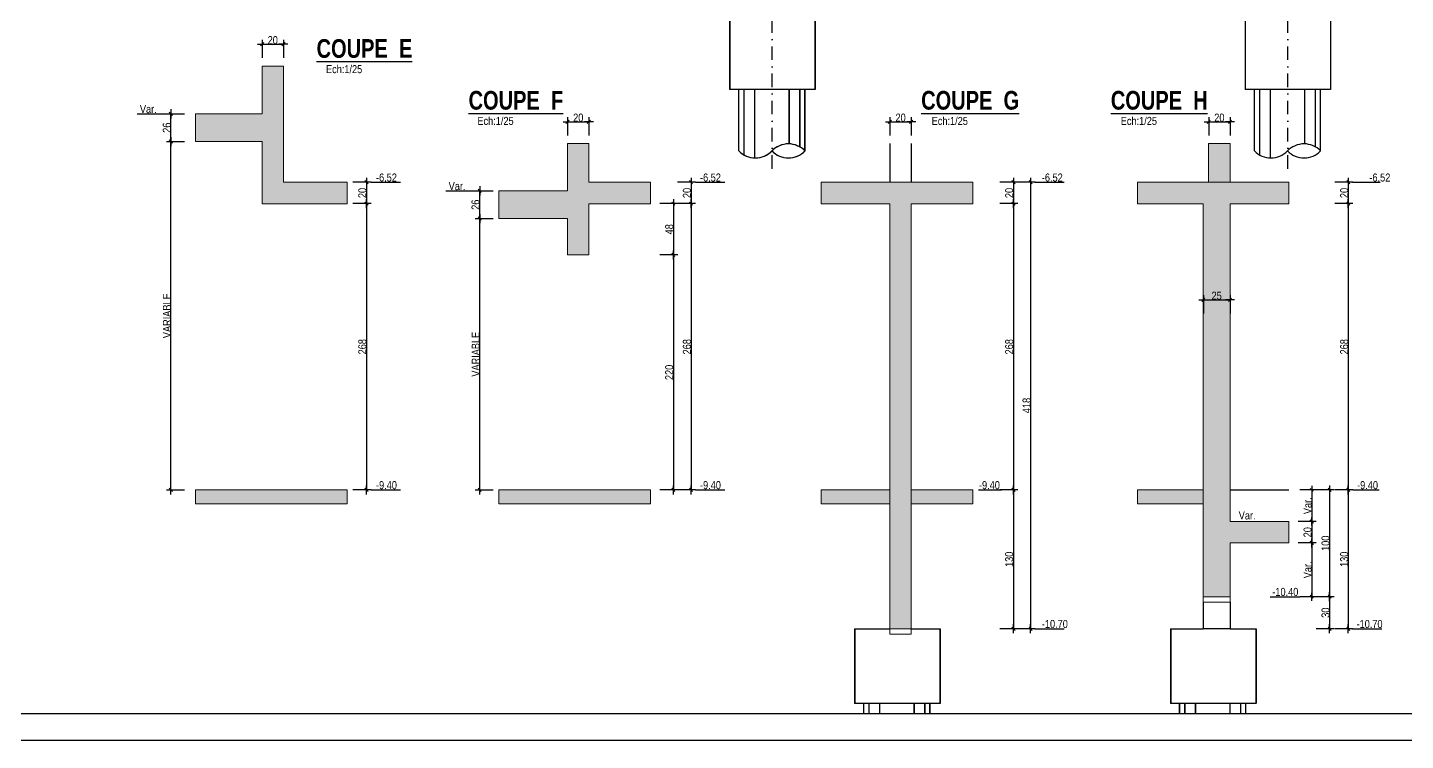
# Model space of a CAD drawing. Header units: metres. Extents: x 21407 to 29089, y -142450 to -138250.
# Drawn here: x 24647 to 27229, y -142450 to -141115 of the extents above; entities that cross this region are included whole.
import ezdxf
from ezdxf.enums import TextEntityAlignment as Align

# ---------------------------------------------------------------- set-up
doc = ezdxf.new("R2010")
doc.units = ezdxf.units.M
doc.header["$PDMODE"] = 65
doc.linetypes.add('TIRETPTX2', pattern=[50.8, 25.4, -12.7, 0, -12.7])
for name, color, linetype in [('01-Cad  2', 1, 'Continuous'), ('01_cote_gen', 4, 'Continuous'), ('01_isolant ext', 2, 'TIRETPTX2'), ('01_linteaux', 3, 'Continuous'), ('01_murs_coup', 5, 'Continuous'), ('01_poch_BN', 9, 'Continuous'), ('01_poch_murs', 251, 'Continuous'), ('01_texte', 230, 'Continuous'), ('AA_COTES', 2, 'Continuous')]:
    doc.layers.add(name, color=color, linetype=linetype)
doc.styles.add('impact', font='impact.ttf')
doc.styles.add('STYLE2', font='ARIALN.TTF')
doc.dimstyles.new('JB25', dxfattribs={"dimscale": 0.1, "dimtxt": 150, "dimasz": 17, "dimexe": 0.1, "dimexo": 0.1, "dimgap": 0.09, "dimtad": 1, "dimdec": 1, "dimlfac": 0.5, "dimdsep": 46, "dimtxsty": 'STYLE2', "dimblk1": 'BOND_G', "dimblk2": 'BOND_D', "dimsah": 1, "dimcen": 1.5, "dimdle": 0.01, "dimse1": 1, "dimse2": 1, "dimclrd": 4, "dimclre": 2, "dimclrt": 5, "dimadec": 0, "dimazin": 0, "dimtfac": 2.333333, "dimtdec": 1, "dimtix": 1, "dimtmove": 2, "dimatfit": 3, "dimldrblk": 'BOND_G', "dimfxl": 1, "dimtolj": 1, "dimtzin": 0, "dimarcsym": 0})
doc.dimstyles.new('JB50', dxfattribs={"dimscale": 0.1, "dimtxt": 150, "dimasz": 15, "dimexe": 0.1, "dimexo": 0.1, "dimgap": 0.09, "dimtad": 1, "dimdec": 1, "dimdsep": 46, "dimtxsty": 'STYLE2', "dimblk1": 'BOND_G', "dimblk2": 'BOND_D', "dimsah": 1, "dimcen": 1.5, "dimdle": 0.01, "dimse1": 1, "dimse2": 1, "dimclrd": 4, "dimclre": 2, "dimclrt": 6, "dimazin": 2, "dimtfac": 2.333333, "dimtdec": 1, "dimtix": 1, "dimtmove": 2, "dimatfit": 3, "dimldrblk": 'BOND_G', "dimfxl": 1, "dimtolj": 1, "dimtzin": 0, "dimarcsym": 0})

# ---------------------------------------------------------------- blocks, each defined once
blk = doc.blocks.new('BOND_G')
at = {"layer": 'AA_COTES', "color": 0}
for p, q in [((5, 0), (-5, 0)), ((1.8, 1.8), (-1.8, -1.8)), ((0, -5), (0, 15))]:
    blk.add_line(p, q, dxfattribs=at)
blk = doc.blocks.new('BOND_D')
at = {"layer": 'AA_COTES', "color": 0}
for p, q in [((5, 0), (-5, 0)), ((-1.8, -1.8), (1.8, 1.8)), ((0, 5), (0, -15))]:
    blk.add_line(p, q, dxfattribs=at)
blk = doc.blocks.new('*D90')
at = {"layer": '01_cote_gen', "color": 4, "lineweight": -2, "transparency": 16777216}
blk.add_line((25282.4, -141406.5), (25282.4, -141443.1), dxfattribs=at)
at = {"layer": 'DEFPOINTS', "color": 0, "lineweight": 0, "transparency": 16777216}
for p in [(25246.5, -141404.8), (25246.5, -141444.8), (25282.4, -141444.8)]:
    blk.add_point(p, dxfattribs=at)
at = {"layer": '01_cote_gen', "color": 4, "lineweight": -2, "transparency": 16777216, "xscale": 1.7, "yscale": 1.7, "zscale": 1.7}
for name, p, rotation in [('BOND_G', (25282.4, -141404.8), 90), ('BOND_D', (25282.4, -141444.8), 270)]:
    blk.add_blockref(name, p, dxfattribs=dict(at, rotation=rotation))
at = {"layer": '01_cote_gen', "color": 5, "lineweight": 0, "transparency": 16777216, "insert": (25274.7, -141424.8), "char_height": 15, "attachment_point": 5, "rotation": 90, "style": 'STYLE2'}
blk.add_mtext('\\A1;20', dxfattribs=at)
blk = doc.blocks.new('*D91')
at = {"layer": '01_cote_gen', "color": 4, "lineweight": -2, "transparency": 16777216}
blk.add_line((25282.4, -141446.5), (25282.4, -141979.1), dxfattribs=at)
at = {"layer": 'DEFPOINTS', "color": 0, "lineweight": 0, "transparency": 16777216}
for p in [(25246.5, -141444.8), (25195.6, -141980.8), (25282.4, -141980.8)]:
    blk.add_point(p, dxfattribs=at)
at = {"layer": '01_cote_gen', "color": 4, "lineweight": -2, "transparency": 16777216, "xscale": 1.7, "yscale": 1.7, "zscale": 1.7}
for name, p, rotation in [('BOND_G', (25282.4, -141444.8), 90), ('BOND_D', (25282.4, -141980.8), 270)]:
    blk.add_blockref(name, p, dxfattribs=dict(at, rotation=rotation))
at = {"layer": '01_cote_gen', "color": 5, "lineweight": 0, "transparency": 16777216, "insert": (25274.7, -141712.8), "char_height": 15, "attachment_point": 5, "rotation": 90, "style": 'STYLE2'}
blk.add_mtext('\\A1;268', dxfattribs=at)
blk = doc.blocks.new('*D92')
at = {"layer": '01_cote_gen', "color": 4, "lineweight": -2, "transparency": 16777216}
blk.add_line((24915.9, -141326.9), (24915.9, -141278.3), dxfattribs=at)
at = {"layer": 'DEFPOINTS', "color": 0, "lineweight": 0, "transparency": 16777216}
for p in [(24915.9, -141276.6), (25024.2, -141276.6), (25024.2, -141328.6)]:
    blk.add_point(p, dxfattribs=at)
at = {"layer": '01_cote_gen', "color": 4, "lineweight": -2, "transparency": 16777216, "xscale": 1.7, "yscale": 1.7, "zscale": 1.7}
for name, p, rotation in [('BOND_D', (24915.9, -141276.6), 90), ('BOND_G', (24915.9, -141328.6), 270)]:
    blk.add_blockref(name, p, dxfattribs=dict(at, rotation=rotation))
at = {"layer": '01_cote_gen', "color": 5, "lineweight": 0, "transparency": 16777216, "insert": (24908.2, -141302.6), "char_height": 15, "attachment_point": 5, "rotation": 90, "style": 'STYLE2'}
blk.add_mtext('\\A1;26', dxfattribs=at)
blk = doc.blocks.new('*D93')
at = {"layer": '01_cote_gen', "color": 4, "lineweight": -2, "transparency": 16777216}
blk.add_line((24915.9, -141979.1), (24915.9, -141330.3), dxfattribs=at)
at = {"layer": 'DEFPOINTS', "color": 0, "lineweight": 0, "transparency": 16777216}
for p in [(24915.9, -141328.6), (24979.2, -141328.6), (24961.8, -141980.8)]:
    blk.add_point(p, dxfattribs=at)
at = {"layer": '01_cote_gen', "color": 4, "lineweight": -2, "transparency": 16777216, "xscale": 1.7, "yscale": 1.7, "zscale": 1.7}
for name, p, rotation in [('BOND_D', (24915.9, -141328.6), 90), ('BOND_G', (24915.9, -141980.8), 270)]:
    blk.add_blockref(name, p, dxfattribs=dict(at, rotation=rotation))
at = {"layer": '01_cote_gen', "color": 5, "lineweight": 0, "transparency": 16777216, "insert": (24908.3, -141654.7), "char_height": 15, "attachment_point": 5, "rotation": 90, "style": 'STYLE2'}
blk.add_mtext('\\A1;VARIABLE', dxfattribs=at)
blk = doc.blocks.new('*D94')
at = {"layer": '01_cote_gen', "color": 4, "lineweight": -2, "transparency": 16777216}
blk.add_line((25088.4, -141146.4), (25125, -141146.4), dxfattribs=at)
at = {"layer": 'DEFPOINTS', "color": 0, "lineweight": 0, "transparency": 16777216}
for p in [(25126.7, -141146.4), (25086.7, -141187.7), (25126.7, -141187.7)]:
    blk.add_point(p, dxfattribs=at)
at = {"layer": '01_cote_gen', "color": 4, "lineweight": -2, "transparency": 16777216, "xscale": 1.7, "yscale": 1.7, "zscale": 1.7, "rotation": 180}
blk.add_blockref('BOND_G', (25086.7, -141146.4), dxfattribs=at)
at = {"layer": '01_cote_gen', "color": 4, "lineweight": -2, "transparency": 16777216, "xscale": 1.7, "yscale": 1.7, "zscale": 1.7}
blk.add_blockref('BOND_D', (25126.7, -141146.4), dxfattribs=at)
at = {"layer": '01_cote_gen', "color": 5, "lineweight": 0, "transparency": 16777216, "insert": (25106.7, -141138.7), "char_height": 15, "attachment_point": 5, "style": 'STYLE2'}
blk.add_mtext('\\A1;20', dxfattribs=at)
blk = doc.blocks.new('*D105')
at = {"layer": '01_cote_gen', "color": 4, "lineweight": -2, "transparency": 16777216}
blk.add_line((25890.5, -141406.5), (25890.5, -141443.1), dxfattribs=at)
at = {"layer": 'DEFPOINTS', "color": 0, "lineweight": 0, "transparency": 16777216}
for p in [(25847.5, -141404.8), (25847.5, -141444.8), (25890.5, -141444.8)]:
    blk.add_point(p, dxfattribs=at)
at = {"layer": '01_cote_gen', "color": 4, "lineweight": -2, "transparency": 16777216, "xscale": 1.7, "yscale": 1.7, "zscale": 1.7}
for name, p, rotation in [('BOND_G', (25890.5, -141404.8), 90), ('BOND_D', (25890.5, -141444.8), 270)]:
    blk.add_blockref(name, p, dxfattribs=dict(at, rotation=rotation))
at = {"layer": '01_cote_gen', "color": 5, "lineweight": 0, "transparency": 16777216, "insert": (25882.9, -141424.8), "char_height": 15, "attachment_point": 5, "rotation": 90, "style": 'STYLE2'}
blk.add_mtext('\\A1;20', dxfattribs=at)
blk = doc.blocks.new('*D106')
at = {"layer": '01_cote_gen', "color": 4, "lineweight": -2, "transparency": 16777216}
blk.add_line((25890.5, -141446.5), (25890.5, -141979.1), dxfattribs=at)
at = {"layer": 'DEFPOINTS', "color": 0, "lineweight": 0, "transparency": 16777216}
for p in [(25865, -141444.8), (25847.5, -141980.8), (25890.5, -141980.8)]:
    blk.add_point(p, dxfattribs=at)
at = {"layer": '01_cote_gen', "color": 4, "lineweight": -2, "transparency": 16777216, "xscale": 1.7, "yscale": 1.7, "zscale": 1.7}
for name, p, rotation in [('BOND_G', (25890.5, -141444.8), 90), ('BOND_D', (25890.5, -141980.8), 270)]:
    blk.add_blockref(name, p, dxfattribs=dict(at, rotation=rotation))
at = {"layer": '01_cote_gen', "color": 5, "lineweight": 0, "transparency": 16777216, "insert": (25882.9, -141712.8), "char_height": 15, "attachment_point": 5, "rotation": 90, "style": 'STYLE2'}
blk.add_mtext('\\A1;268', dxfattribs=at)
blk = doc.blocks.new('*D107')
at = {"layer": '01_cote_gen', "color": 4, "lineweight": -2, "transparency": 16777216}
blk.add_line((25660.9, -141291.4), (25697.5, -141291.4), dxfattribs=at)
at = {"layer": 'DEFPOINTS', "color": 0, "lineweight": 0, "transparency": 16777216}
for p in [(25699.2, -141291.4), (25659.2, -141331.9), (25699.2, -141331.9)]:
    blk.add_point(p, dxfattribs=at)
at = {"layer": '01_cote_gen', "color": 4, "lineweight": -2, "transparency": 16777216, "xscale": 1.7, "yscale": 1.7, "zscale": 1.7, "rotation": 180}
blk.add_blockref('BOND_G', (25659.2, -141291.4), dxfattribs=at)
at = {"layer": '01_cote_gen', "color": 4, "lineweight": -2, "transparency": 16777216, "xscale": 1.7, "yscale": 1.7, "zscale": 1.7}
blk.add_blockref('BOND_D', (25699.2, -141291.4), dxfattribs=at)
at = {"layer": '01_cote_gen', "color": 5, "lineweight": 0, "transparency": 16777216, "insert": (25679.2, -141283.8), "char_height": 15, "attachment_point": 5, "style": 'STYLE2'}
blk.add_mtext('\\A1;20', dxfattribs=at)
blk = doc.blocks.new('*D108')
at = {"layer": '01_cote_gen', "color": 4, "lineweight": -2, "transparency": 16777216}
blk.add_line((25857.4, -141446.5), (25857.4, -141539.1), dxfattribs=at)
at = {"layer": 'DEFPOINTS', "color": 0, "lineweight": 0, "transparency": 16777216}
for p in [(25814.4, -141444.8), (25699.2, -141540.8), (25857.4, -141540.8)]:
    blk.add_point(p, dxfattribs=at)
at = {"layer": '01_cote_gen', "color": 4, "lineweight": -2, "transparency": 16777216, "xscale": 1.7, "yscale": 1.7, "zscale": 1.7}
for name, p, rotation in [('BOND_G', (25857.4, -141444.8), 90), ('BOND_D', (25857.4, -141540.8), 270)]:
    blk.add_blockref(name, p, dxfattribs=dict(at, rotation=rotation))
at = {"layer": '01_cote_gen', "color": 5, "lineweight": 0, "transparency": 16777216, "insert": (25849.8, -141492.8), "char_height": 15, "attachment_point": 5, "rotation": 90, "style": 'STYLE2'}
blk.add_mtext('\\A1;48', dxfattribs=at)
blk = doc.blocks.new('*D109')
at = {"layer": '01_cote_gen', "color": 4, "lineweight": -2, "transparency": 16777216}
blk.add_line((25857.4, -141542.5), (25857.4, -141979.1), dxfattribs=at)
at = {"layer": 'DEFPOINTS', "color": 0, "lineweight": 0, "transparency": 16777216}
for p in [(25831.9, -141540.8), (25814.4, -141980.8), (25857.4, -141980.8)]:
    blk.add_point(p, dxfattribs=at)
at = {"layer": '01_cote_gen', "color": 4, "lineweight": -2, "transparency": 16777216, "xscale": 1.7, "yscale": 1.7, "zscale": 1.7}
for name, p, rotation in [('BOND_G', (25857.4, -141540.8), 90), ('BOND_D', (25857.4, -141980.8), 270)]:
    blk.add_blockref(name, p, dxfattribs=dict(at, rotation=rotation))
at = {"layer": '01_cote_gen', "color": 5, "lineweight": 0, "transparency": 16777216, "insert": (25849.8, -141760.8), "char_height": 15, "attachment_point": 5, "rotation": 90, "style": 'STYLE2'}
blk.add_mtext('\\A1;220', dxfattribs=at)
blk = doc.blocks.new('*D110')
at = {"layer": '01_cote_gen', "color": 4, "lineweight": -2, "transparency": 16777216}
blk.add_line((25494.5, -141471.1), (25494.5, -141422.5), dxfattribs=at)
at = {"layer": 'DEFPOINTS', "color": 0, "lineweight": 0, "transparency": 16777216}
for p in [(25494.5, -141420.8), (25530.6, -141420.8), (25530.6, -141472.8)]:
    blk.add_point(p, dxfattribs=at)
at = {"layer": '01_cote_gen', "color": 4, "lineweight": -2, "transparency": 16777216, "xscale": 1.7, "yscale": 1.7, "zscale": 1.7}
for name, p, rotation in [('BOND_D', (25494.5, -141420.8), 90), ('BOND_G', (25494.5, -141472.8), 270)]:
    blk.add_blockref(name, p, dxfattribs=dict(at, rotation=rotation))
at = {"layer": '01_cote_gen', "color": 5, "lineweight": 0, "transparency": 16777216, "insert": (25486.8, -141446.8), "char_height": 15, "attachment_point": 5, "rotation": 90, "style": 'STYLE2'}
blk.add_mtext('\\A1;26', dxfattribs=at)
blk = doc.blocks.new('*D111')
at = {"layer": '01_cote_gen', "color": 4, "lineweight": -2, "transparency": 16777216}
blk.add_line((25494.5, -141979.1), (25494.5, -141474.5), dxfattribs=at)
at = {"layer": 'DEFPOINTS', "color": 0, "lineweight": 0, "transparency": 16777216}
for p in [(25494.5, -141472.8), (25530.6, -141472.8), (25530.6, -141980.8)]:
    blk.add_point(p, dxfattribs=at)
at = {"layer": '01_cote_gen', "color": 4, "lineweight": -2, "transparency": 16777216, "xscale": 1.7, "yscale": 1.7, "zscale": 1.7}
for name, p, rotation in [('BOND_D', (25494.5, -141472.8), 90), ('BOND_G', (25494.5, -141980.8), 270)]:
    blk.add_blockref(name, p, dxfattribs=dict(at, rotation=rotation))
at = {"layer": '01_cote_gen', "color": 5, "lineweight": 0, "transparency": 16777216, "insert": (25487, -141726.8), "char_height": 15, "attachment_point": 5, "rotation": 90, "style": 'STYLE2'}
blk.add_mtext('\\A1;VARIABLE', dxfattribs=at)
blk = doc.blocks.new('*D112')
at = {"layer": '01_cote_gen', "color": 4, "lineweight": -2, "transparency": 16777216}
blk.add_line((26494.6, -141406.5), (26494.6, -141443.1), dxfattribs=at)
at = {"layer": 'DEFPOINTS', "color": 0, "lineweight": 0, "transparency": 16777216}
for p in [(26451.5, -141404.8), (26451.5, -141444.8), (26494.6, -141444.8)]:
    blk.add_point(p, dxfattribs=at)
at = {"layer": '01_cote_gen', "color": 4, "lineweight": -2, "transparency": 16777216, "xscale": 1.7, "yscale": 1.7, "zscale": 1.7}
for name, p, rotation in [('BOND_G', (26494.6, -141404.8), 90), ('BOND_D', (26494.6, -141444.8), 270)]:
    blk.add_blockref(name, p, dxfattribs=dict(at, rotation=rotation))
at = {"layer": '01_cote_gen', "color": 5, "lineweight": 0, "transparency": 16777216, "insert": (26486.9, -141424.8), "char_height": 15, "attachment_point": 5, "rotation": 90, "style": 'STYLE2'}
blk.add_mtext('\\A1;20', dxfattribs=at)
blk = doc.blocks.new('*D113')
at = {"layer": '01_cote_gen', "color": 4, "lineweight": -2, "transparency": 16777216}
blk.add_line((26494.6, -141446.5), (26494.6, -141979.1), dxfattribs=at)
at = {"layer": 'DEFPOINTS', "color": 0, "lineweight": 0, "transparency": 16777216}
for p in [(26469.1, -141444.8), (26451.5, -141980.8), (26494.6, -141980.8)]:
    blk.add_point(p, dxfattribs=at)
at = {"layer": '01_cote_gen', "color": 4, "lineweight": -2, "transparency": 16777216, "xscale": 1.7, "yscale": 1.7, "zscale": 1.7}
for name, p, rotation in [('BOND_G', (26494.6, -141444.8), 90), ('BOND_D', (26494.6, -141980.8), 270)]:
    blk.add_blockref(name, p, dxfattribs=dict(at, rotation=rotation))
at = {"layer": '01_cote_gen', "color": 5, "lineweight": 0, "transparency": 16777216, "insert": (26486.9, -141712.8), "char_height": 15, "attachment_point": 5, "rotation": 90, "style": 'STYLE2'}
blk.add_mtext('\\A1;268', dxfattribs=at)
blk = doc.blocks.new('*D114')
at = {"layer": '01_cote_gen', "color": 4, "lineweight": -2, "transparency": 16777216}
blk.add_line((26494.6, -141982.5), (26494.6, -142239.1), dxfattribs=at)
at = {"layer": 'DEFPOINTS', "color": 0, "lineweight": 0, "transparency": 16777216}
for p in [(26418.4, -141980.8), (26357.3, -142240.8), (26494.6, -142240.8)]:
    blk.add_point(p, dxfattribs=at)
at = {"layer": '01_cote_gen', "color": 4, "lineweight": -2, "transparency": 16777216, "xscale": 1.7, "yscale": 1.7, "zscale": 1.7}
for name, p, rotation in [('BOND_G', (26494.6, -141980.8), 90), ('BOND_D', (26494.6, -142240.8), 270)]:
    blk.add_blockref(name, p, dxfattribs=dict(at, rotation=rotation))
at = {"layer": '01_cote_gen', "color": 5, "lineweight": 0, "transparency": 16777216, "insert": (26486.9, -142110.8), "char_height": 15, "attachment_point": 5, "rotation": 90, "style": 'STYLE2'}
blk.add_mtext('\\A1;130', dxfattribs=at)
blk = doc.blocks.new('*D115')
at = {"layer": '01_cote_gen', "color": 4, "lineweight": -2, "transparency": 16777216}
blk.add_line((26527, -141406.5), (26527, -142239.1), dxfattribs=at)
at = {"layer": 'DEFPOINTS', "color": 0, "lineweight": 0, "transparency": 16777216}
for p in [(26503.1, -141404.8), (26503.1, -142240.8), (26527, -142240.8)]:
    blk.add_point(p, dxfattribs=at)
at = {"layer": '01_cote_gen', "color": 4, "lineweight": -2, "transparency": 16777216, "xscale": 1.7, "yscale": 1.7, "zscale": 1.7}
for name, p, rotation in [('BOND_G', (26527, -141404.8), 90), ('BOND_D', (26527, -142240.8), 270)]:
    blk.add_blockref(name, p, dxfattribs=dict(at, rotation=rotation))
at = {"layer": '01_cote_gen', "color": 5, "lineweight": 0, "transparency": 16777216, "insert": (26519.4, -141822.8), "char_height": 15, "attachment_point": 5, "rotation": 90, "style": 'STYLE2'}
blk.add_mtext('\\A1;418', dxfattribs=at)
blk = doc.blocks.new('*D116')
at = {"layer": '01_cote_gen', "color": 4, "lineweight": -2, "transparency": 16777216}
blk.add_line((27053.7, -141982.3), (27053.7, -142038.6), dxfattribs=at)
at = {"layer": 'DEFPOINTS', "color": 0, "lineweight": 0, "transparency": 16777216}
for p in [(26953.1, -141980.8), (26965.2, -142040.1), (27053.7, -142040.1)]:
    blk.add_point(p, dxfattribs=at)
at = {"layer": '01_cote_gen', "color": 4, "lineweight": -2, "transparency": 16777216, "xscale": 1.5, "yscale": 1.5, "zscale": 1.5}
for name, p, rotation in [('BOND_G', (27053.7, -141980.8), 90), ('BOND_D', (27053.7, -142040.1), 270)]:
    blk.add_blockref(name, p, dxfattribs=dict(at, rotation=rotation))
at = {"layer": '01_cote_gen', "color": 6, "lineweight": 0, "transparency": 16777216, "insert": (27046, -142010.5), "char_height": 15, "attachment_point": 5, "rotation": 90, "style": 'STYLE2'}
blk.add_mtext('\\A1;Var.', dxfattribs=at)
blk = doc.blocks.new('*D117')
at = {"layer": '01_cote_gen', "color": 4, "lineweight": -2, "transparency": 16777216}
blk.add_line((27053.7, -142041.8), (27053.7, -142078.4), dxfattribs=at)
at = {"layer": 'DEFPOINTS', "color": 0, "lineweight": 0, "transparency": 16777216}
for p in [(26991.6, -142040.1), (26991.6, -142080.1), (27053.7, -142080.1)]:
    blk.add_point(p, dxfattribs=at)
at = {"layer": '01_cote_gen', "color": 4, "lineweight": -2, "transparency": 16777216, "xscale": 1.7, "yscale": 1.7, "zscale": 1.7}
for name, p, rotation in [('BOND_G', (27053.7, -142040.1), 90), ('BOND_D', (27053.7, -142080.1), 270)]:
    blk.add_blockref(name, p, dxfattribs=dict(at, rotation=rotation))
at = {"layer": '01_cote_gen', "color": 5, "lineweight": 0, "transparency": 16777216, "insert": (27046, -142060.1), "char_height": 15, "attachment_point": 5, "rotation": 90, "style": 'STYLE2'}
blk.add_mtext('\\A1;20', dxfattribs=at)
blk = doc.blocks.new('*D118')
at = {"layer": '01_cote_gen', "color": 4, "lineweight": -2, "transparency": 16777216}
blk.add_line((27053.7, -142081.6), (27053.7, -142179.3), dxfattribs=at)
at = {"layer": 'DEFPOINTS', "color": 0, "lineweight": 0, "transparency": 16777216}
for p in [(27010.7, -142080.1), (26900.6, -142180.8), (27053.7, -142180.8)]:
    blk.add_point(p, dxfattribs=at)
at = {"layer": '01_cote_gen', "color": 4, "lineweight": -2, "transparency": 16777216, "xscale": 1.5, "yscale": 1.5, "zscale": 1.5}
for name, p, rotation in [('BOND_G', (27053.7, -142080.1), 90), ('BOND_D', (27053.7, -142180.8), 270)]:
    blk.add_blockref(name, p, dxfattribs=dict(at, rotation=rotation))
at = {"layer": '01_cote_gen', "color": 6, "lineweight": 0, "transparency": 16777216, "insert": (27046, -142130.5), "char_height": 15, "attachment_point": 5, "rotation": 90, "style": 'STYLE2'}
blk.add_mtext('\\A1;Var.', dxfattribs=at)
blk = doc.blocks.new('*D119')
at = {"layer": '01_cote_gen', "color": 4, "lineweight": -2, "transparency": 16777216}
blk.add_line((27087.3, -141982.5), (27087.3, -142179.1), dxfattribs=at)
at = {"layer": 'DEFPOINTS', "color": 0, "lineweight": 0, "transparency": 16777216}
for p in [(26998.9, -141980.8), (26893.6, -142180.8), (27087.3, -142180.8)]:
    blk.add_point(p, dxfattribs=at)
at = {"layer": '01_cote_gen', "color": 4, "lineweight": -2, "transparency": 16777216, "xscale": 1.7, "yscale": 1.7, "zscale": 1.7}
for name, p, rotation in [('BOND_G', (27087.3, -141980.8), 90), ('BOND_D', (27087.3, -142180.8), 270)]:
    blk.add_blockref(name, p, dxfattribs=dict(at, rotation=rotation))
at = {"layer": '01_cote_gen', "color": 5, "lineweight": 0, "transparency": 16777216, "insert": (27079.7, -142080.8), "char_height": 15, "attachment_point": 5, "rotation": 90, "style": 'STYLE2'}
blk.add_mtext('\\A1;100', dxfattribs=at)
blk = doc.blocks.new('*D120')
at = {"layer": '01_cote_gen', "color": 4, "lineweight": -2, "transparency": 16777216}
blk.add_line((27087.3, -142182.5), (27087.3, -142239.1), dxfattribs=at)
at = {"layer": 'DEFPOINTS', "color": 0, "lineweight": 0, "transparency": 16777216}
for p in [(27078.8, -142180.8), (26949.6, -142240.8), (27087.3, -142240.8)]:
    blk.add_point(p, dxfattribs=at)
at = {"layer": '01_cote_gen', "color": 4, "lineweight": -2, "transparency": 16777216, "xscale": 1.7, "yscale": 1.7, "zscale": 1.7}
for name, p, rotation in [('BOND_G', (27087.3, -142180.8), 90), ('BOND_D', (27087.3, -142240.8), 270)]:
    blk.add_blockref(name, p, dxfattribs=dict(at, rotation=rotation))
at = {"layer": '01_cote_gen', "color": 5, "lineweight": 0, "transparency": 16777216, "insert": (27079.7, -142210.8), "char_height": 15, "attachment_point": 5, "rotation": 90, "style": 'STYLE2'}
blk.add_mtext('\\A1;30', dxfattribs=at)
blk = doc.blocks.new('*D121')
at = {"layer": '01_cote_gen', "color": 4, "lineweight": -2, "transparency": 16777216}
blk.add_line((27122.3, -141982.5), (27122.3, -142239.1), dxfattribs=at)
at = {"layer": 'DEFPOINTS', "color": 0, "lineweight": 0, "transparency": 16777216}
for p in [(27095.8, -141980.8), (27095.8, -142240.8), (27122.3, -142240.8)]:
    blk.add_point(p, dxfattribs=at)
at = {"layer": '01_cote_gen', "color": 4, "lineweight": -2, "transparency": 16777216, "xscale": 1.7, "yscale": 1.7, "zscale": 1.7}
for name, p, rotation in [('BOND_G', (27122.3, -141980.8), 90), ('BOND_D', (27122.3, -142240.8), 270)]:
    blk.add_blockref(name, p, dxfattribs=dict(at, rotation=rotation))
at = {"layer": '01_cote_gen', "color": 5, "lineweight": 0, "transparency": 16777216, "insert": (27114.6, -142110.8), "char_height": 15, "attachment_point": 5, "rotation": 90, "style": 'STYLE2'}
blk.add_mtext('\\A1;130', dxfattribs=at)
blk = doc.blocks.new('*D122')
at = {"layer": '01_cote_gen', "color": 4, "lineweight": -2, "transparency": 16777216}
blk.add_line((27122.3, -141406.5), (27122.3, -141443.1), dxfattribs=at)
at = {"layer": 'DEFPOINTS', "color": 0, "lineweight": 0, "transparency": 16777216}
for p in [(27010.7, -141404.8), (27010.7, -141444.8), (27122.3, -141444.8)]:
    blk.add_point(p, dxfattribs=at)
at = {"layer": '01_cote_gen', "color": 4, "lineweight": -2, "transparency": 16777216, "xscale": 1.7, "yscale": 1.7, "zscale": 1.7}
for name, p, rotation in [('BOND_G', (27122.3, -141404.8), 90), ('BOND_D', (27122.3, -141444.8), 270)]:
    blk.add_blockref(name, p, dxfattribs=dict(at, rotation=rotation))
at = {"layer": '01_cote_gen', "color": 5, "lineweight": 0, "transparency": 16777216, "insert": (27114.6, -141424.8), "char_height": 15, "attachment_point": 5, "rotation": 90, "style": 'STYLE2'}
blk.add_mtext('\\A1;20', dxfattribs=at)
blk = doc.blocks.new('*D123')
at = {"layer": '01_cote_gen', "color": 4, "lineweight": -2, "transparency": 16777216}
blk.add_line((27122.3, -141446.5), (27122.3, -141979.1), dxfattribs=at)
at = {"layer": 'DEFPOINTS', "color": 0, "lineweight": 0, "transparency": 16777216}
for p in [(27010.7, -141444.8), (26983.7, -141980.8), (27122.3, -141980.8)]:
    blk.add_point(p, dxfattribs=at)
at = {"layer": '01_cote_gen', "color": 4, "lineweight": -2, "transparency": 16777216, "xscale": 1.7, "yscale": 1.7, "zscale": 1.7}
for name, p, rotation in [('BOND_G', (27122.3, -141444.8), 90), ('BOND_D', (27122.3, -141980.8), 270)]:
    blk.add_blockref(name, p, dxfattribs=dict(at, rotation=rotation))
at = {"layer": '01_cote_gen', "color": 5, "lineweight": 0, "transparency": 16777216, "insert": (27114.6, -141712.8), "char_height": 15, "attachment_point": 5, "rotation": 90, "style": 'STYLE2'}
blk.add_mtext('\\A1;268', dxfattribs=at)
blk = doc.blocks.new('*D124')
at = {"layer": '01_cote_gen', "color": 4, "lineweight": -2, "transparency": 16777216}
blk.add_line((26265, -141291.4), (26301.6, -141291.4), dxfattribs=at)
at = {"layer": 'DEFPOINTS', "color": 0, "lineweight": 0, "transparency": 16777216}
for p in [(26303.3, -141291.4), (26263.3, -141331.9), (26303.3, -141331.9)]:
    blk.add_point(p, dxfattribs=at)
at = {"layer": '01_cote_gen', "color": 4, "lineweight": -2, "transparency": 16777216, "xscale": 1.7, "yscale": 1.7, "zscale": 1.7, "rotation": 180}
blk.add_blockref('BOND_G', (26263.3, -141291.4), dxfattribs=at)
at = {"layer": '01_cote_gen', "color": 4, "lineweight": -2, "transparency": 16777216, "xscale": 1.7, "yscale": 1.7, "zscale": 1.7}
blk.add_blockref('BOND_D', (26303.3, -141291.4), dxfattribs=at)
at = {"layer": '01_cote_gen', "color": 5, "lineweight": 0, "transparency": 16777216, "insert": (26283.3, -141283.8), "char_height": 15, "attachment_point": 5, "style": 'STYLE2'}
blk.add_mtext('\\A1;20', dxfattribs=at)
blk = doc.blocks.new('*D125')
at = {"layer": '01_cote_gen', "color": 4, "lineweight": -2, "transparency": 16777216}
blk.add_line((26852.3, -141624.9), (26898.9, -141624.9), dxfattribs=at)
at = {"layer": 'DEFPOINTS', "color": 0, "lineweight": 0, "transparency": 16777216}
for p in [(26850.6, -141508.3), (26900.6, -141508.3), (26900.6, -141624.9)]:
    blk.add_point(p, dxfattribs=at)
at = {"layer": '01_cote_gen', "color": 4, "lineweight": -2, "transparency": 16777216, "xscale": 1.7, "yscale": 1.7, "zscale": 1.7, "rotation": 180}
blk.add_blockref('BOND_G', (26850.6, -141624.9), dxfattribs=at)
at = {"layer": '01_cote_gen', "color": 4, "lineweight": -2, "transparency": 16777216, "xscale": 1.7, "yscale": 1.7, "zscale": 1.7}
blk.add_blockref('BOND_D', (26900.6, -141624.9), dxfattribs=at)
at = {"layer": '01_cote_gen', "color": 5, "lineweight": 0, "transparency": 16777216, "insert": (26875.6, -141617.2), "char_height": 15, "attachment_point": 5, "style": 'STYLE2'}
blk.add_mtext('\\A1;25', dxfattribs=at)
blk = doc.blocks.new('*D126')
at = {"layer": '01_cote_gen', "color": 4, "lineweight": -2, "transparency": 16777216}
blk.add_line((26862.3, -141291.4), (26898.9, -141291.4), dxfattribs=at)
at = {"layer": 'DEFPOINTS', "color": 0, "lineweight": 0, "transparency": 16777216}
for p in [(26900.6, -141291.4), (26860.6, -141331.9), (26900.6, -141331.9)]:
    blk.add_point(p, dxfattribs=at)
at = {"layer": '01_cote_gen', "color": 4, "lineweight": -2, "transparency": 16777216, "xscale": 1.7, "yscale": 1.7, "zscale": 1.7, "rotation": 180}
blk.add_blockref('BOND_G', (26860.6, -141291.4), dxfattribs=at)
at = {"layer": '01_cote_gen', "color": 4, "lineweight": -2, "transparency": 16777216, "xscale": 1.7, "yscale": 1.7, "zscale": 1.7}
blk.add_blockref('BOND_D', (26900.6, -141291.4), dxfattribs=at)
at = {"layer": '01_cote_gen', "color": 5, "lineweight": 0, "transparency": 16777216, "insert": (26880.6, -141283.8), "char_height": 15, "attachment_point": 5, "style": 'STYLE2'}
blk.add_mtext('\\A1;20', dxfattribs=at)

msp = doc.modelspace()

# ---------------------------------------------------------------- hatches: boundary and pattern name
at = {"layer": '01_poch_BN', "lineweight": 0}
h = msp.add_hatch(color=256, dxfattribs=at)
h.dxf.hatch_style = 1
h.paths.add_polyline_path([(25246.46, -141404.84), (25126.66, -141404.84), (25126.66, -141187.66), (25086.66, -141187.66), (25086.66, -141276.64), (24961.83, -141276.64), (24961.83, -141328.59), (25086.66, -141328.59), (25086.66, -141444.84), (25246.46, -141444.84)])
h.paths.add_polyline_path([(25246.46, -141980.84), (24961.83, -141980.84), (24961.83, -142006.84), (25246.46, -142006.84)])
h.paths.add_polyline_path([(25814.35, -141980.84), (25530.64, -141980.84), (25530.64, -142006.84), (25814.35, -142006.84)])
h.paths.add_polyline_path([(25699.2, -141444.84), (25814.35, -141444.84), (25814.35, -141404.84), (25699.2, -141404.84), (25699.2, -141331.88), (25659.2, -141331.88), (25659.2, -141420.84), (25530.64, -141420.84), (25530.64, -141472.83), (25659.2, -141472.83), (25659.2, -141540.84), (25699.2, -141540.84)])
h.paths.add_polyline_path([(26418.41, -141404.84), (26134.69, -141404.84), (26134.69, -141444.84), (26263.26, -141444.84), (26263.26, -142240.84), (26303.26, -142240.84), (26303.26, -141444.84), (26418.41, -141444.84)])
h.paths.add_polyline_path([(26263.26, -141980.84), (26134.69, -141980.84), (26134.69, -142006.84), (26263.26, -142006.84)], flags=17)
h.paths.add_polyline_path([(26418.41, -141980.84), (26303.26, -141980.84), (26303.26, -142006.84), (26418.41, -142006.84)])
h = msp.add_hatch(color=256, dxfattribs=at)
h.dxf.hatch_style = 1
h.paths.add_polyline_path([(26900.55, -141331.88), (26860.55, -141331.88), (26860.55, -141404.84), (26900.55, -141404.84)])
h.paths.add_polyline_path([(27010.7, -141404.84), (26726.98, -141404.84), (26726.98, -141444.84), (26850.55, -141444.84), (26850.55, -142180.84), (26900.55, -142180.84), (26900.55, -142080.15), (27010.7, -142080.15), (27010.7, -142040.15), (26900.55, -142040.15), (26900.55, -141444.84), (27010.7, -141444.84)])
h.paths.add_polyline_path([(26850.55, -141980.84), (26726.98, -141980.84), (26726.98, -142006.84), (26850.55, -142006.84)], flags=17)

# ---------------------------------------------------------------- linework, layer by layer
at = {"layer": '01-Cad  2'}
for p, q in [((28038.6, -142399.98), (21457.31, -142399.98)), ((28038.6, -142449.98), (21407.31, -142449.98))]:
    msp.add_line(p, q, dxfattribs=at)
at = {"layer": '01_isolant ext'}
for p, q in [((26042.29, -141379.31), (26042.29, -141031.73)), ((26042.65, -141379.31), (26042.65, -141031.73)), ((27008.65, -141379.31), (27008.65, -141031.73))]:
    msp.add_line(p, q, dxfattribs=at)
at = {"layer": '01_linteaux'}
for p, q in [((25962.65, -141091.31), (25962.65, -141231.31)), ((25963.02, -141091.31), (25963.02, -141231.31)), ((26122.65, -141091.31), (26122.65, -141231.31)), ((26123.01, -141091.31), (26123.01, -141231.31)), ((26929.02, -141091.31), (26929.02, -141231.31)), ((27089.01, -141091.31), (27089.01, -141231.31)), ((26122.65, -141231.31), (25962.65, -141231.31)), ((26123.01, -141231.31), (25963.02, -141231.31)), ((25979.92, -141345.98), (25979.92, -141231.31)), ((25980.29, -141345.98), (25980.29, -141231.31)), ((26103.92, -141345.98), (26103.92, -141231.31)), ((26104.29, -141345.98), (26104.29, -141231.31)), ((27089.01, -141231.31), (26929.02, -141231.31)), ((26946.29, -141345.98), (26946.29, -141231.31)), ((27070.29, -141345.98), (27070.29, -141231.31)), ((26263.26, -141331.88), (26263.26, -141404.84)), ((26303.26, -141331.88), (26303.26, -141404.84)), ((26900.55, -141980.84), (27010.7, -141980.84)), ((26850.55, -142190.84), (26850.55, -142240.84)), ((26900.55, -142190.84), (26900.55, -142240.84)), ((26196.92, -142240.84), (26263.26, -142240.84)), ((26196.92, -142240.84), (26196.92, -142380.84)), ((26197.28, -142240.84), (26263.26, -142240.84)), ((26197.28, -142240.84), (26197.28, -142380.84)), ((26303.26, -142240.84), (26356.91, -142240.84)), ((26303.26, -142240.84), (26357.28, -142240.84)), ((26356.91, -142240.84), (26356.91, -142380.84)), ((26357.28, -142240.84), (26357.28, -142380.84)), ((26789.21, -142240.84), (26850.55, -142240.84)), ((26789.21, -142240.84), (26789.21, -142380.84)), ((26789.57, -142240.84), (26850.55, -142240.84)), ((26789.57, -142240.84), (26789.57, -142380.84)), ((26900.55, -142240.84), (26850.55, -142240.84)), ((26900.55, -142240.84), (26949.56, -142240.84)), ((26900.55, -142240.84), (26949.2, -142240.84)), ((26949.2, -142240.84), (26949.2, -142380.84)), ((26949.56, -142240.84), (26949.56, -142380.84)), ((26356.91, -142380.84), (26196.92, -142380.84)), ((26357.28, -142380.84), (26197.28, -142380.84)), ((26214.19, -142399.98), (26214.19, -142380.84)), ((26214.55, -142399.98), (26214.55, -142380.84)), ((26338.19, -142399.98), (26338.19, -142380.84)), ((26338.55, -142399.98), (26338.55, -142380.84)), ((26949.2, -142380.84), (26789.21, -142380.84)), ((26806.11, -142399.98), (26806.11, -142380.84)), ((26806.48, -142399.98), (26806.48, -142380.84)), ((26930.11, -142399.98), (26930.11, -142380.84)), ((26930.48, -142399.98), (26930.48, -142380.84))]:
    msp.add_line(p, q, dxfattribs=at)
for centre, start, end in [((26072.92, -141376.11), 44.19387, 135.80613), ((26073.29, -141376.11), 44.19387, 135.80613), ((27039.29, -141376.11), 44.19387, 135.80613), ((26010.92, -141315.84), 224.19387, 315.80613), ((26011.29, -141315.84), 224.19387, 315.80613), ((26072.92, -141315.84), 224.19387, 315.80613), ((26073.29, -141315.84), 224.19387, 315.80613), ((26977.29, -141315.84), 224.19387, 315.80613), ((27039.29, -141315.84), 224.19387, 315.80613)]:
    msp.add_arc(centre, 43.24, start, end, dxfattribs=at)
at = {"layer": '01_murs_coup', "linetype": 'Continuous', "lineweight": 5}
for p, q in [((25086.66, -141187.66), (25086.66, -141276.64)), ((25126.66, -141187.66), (25126.66, -141404.84)), ((24961.83, -141276.64), (25086.66, -141276.64)), ((24961.83, -141328.59), (25086.66, -141328.59)), ((25086.66, -141328.59), (25086.66, -141444.84)), ((25659.2, -141331.88), (25659.2, -141420.84)), ((25699.2, -141331.88), (25699.2, -141404.84)), ((26860.55, -141331.88), (26860.55, -141404.84)), ((26900.55, -141331.88), (26900.55, -141404.84)), ((25126.66, -141404.84), (25246.46, -141404.84)), ((25530.64, -141420.84), (25659.2, -141420.84)), ((25699.2, -141404.84), (25814.35, -141404.84)), ((26134.69, -141404.84), (26418.41, -141404.84)), ((26726.98, -141404.84), (27010.7, -141404.84)), ((25086.66, -141444.84), (25246.46, -141444.84)), ((25699.2, -141444.84), (25814.35, -141444.84)), ((25699.2, -141444.84), (25699.2, -141540.84)), ((26134.69, -141444.84), (26263.26, -141444.84)), ((26263.26, -141444.84), (26263.26, -142250.84)), ((26303.26, -141444.84), (26303.26, -142250.84)), ((26303.26, -141444.84), (26418.41, -141444.84)), ((26726.98, -141444.84), (26850.55, -141444.84)), ((26850.55, -141444.84), (26850.55, -142190.84)), ((26900.55, -141444.84), (27010.7, -141444.84)), ((26900.55, -141444.84), (26900.55, -142040.15)), ((25530.64, -141472.83), (25659.2, -141472.83)), ((25659.2, -141472.83), (25659.2, -141540.84)), ((25659.2, -141540.84), (25699.2, -141540.84)), ((24961.83, -141980.84), (25246.46, -141980.84)), ((25530.64, -141980.84), (25814.35, -141980.84)), ((26134.69, -141980.84), (26263.26, -141980.84)), ((26303.26, -141980.84), (26418.41, -141980.84)), ((26726.98, -141980.84), (26850.55, -141980.84)), ((24961.83, -142006.84), (25246.46, -142006.84)), ((25530.64, -142006.84), (25814.35, -142006.84)), ((26134.69, -142006.84), (26263.26, -142006.84)), ((26303.26, -142006.84), (26418.41, -142006.84)), ((26726.98, -142006.84), (26850.55, -142006.84)), ((26900.55, -142040.15), (27010.7, -142040.15)), ((26900.55, -142080.15), (27010.7, -142080.15)), ((26900.55, -142080.15), (26900.55, -142190.84)), ((26850.55, -142180.84), (26900.55, -142180.84)), ((26850.55, -142190.84), (26900.55, -142190.84)), ((26303.26, -142240.84), (26263.26, -142240.84)), ((26263.26, -142250.84), (26303.26, -142250.84))]:
    msp.add_line(p, q, dxfattribs=at)
at = {"layer": '01_poch_BN', "lineweight": 0}
for p, q in [((25086.66, -141187.66), (25126.66, -141187.66)), ((24961.83, -141276.64), (24961.83, -141328.59)), ((25659.2, -141331.88), (25699.2, -141331.88)), ((26900.55, -141331.88), (26860.55, -141331.88)), ((25246.46, -141404.84), (25246.46, -141444.84)), ((25530.64, -141420.84), (25530.64, -141472.83)), ((25814.35, -141404.84), (25814.35, -141444.84)), ((26134.69, -141404.84), (26134.69, -141444.84)), ((26418.41, -141404.84), (26418.41, -141444.84)), ((26726.98, -141404.84), (26726.98, -141444.84)), ((27010.7, -141404.84), (27010.7, -141444.84)), ((24961.83, -141980.84), (24961.83, -142006.84)), ((25246.46, -141980.84), (25246.46, -142006.84)), ((25530.64, -141980.84), (25530.64, -142006.84)), ((25814.35, -141980.84), (25814.35, -142006.84)), ((26134.69, -141980.84), (26134.69, -142006.84)), ((26418.41, -141980.84), (26418.41, -142006.84)), ((26726.98, -141980.84), (26726.98, -142006.84)), ((27010.7, -142040.15), (27010.7, -142080.15))]:
    msp.add_line(p, q, dxfattribs=at)
at = {"layer": '01_poch_murs'}
for p, q in [((25989.92, -141353.63), (25989.92, -141231.31)), ((25990.29, -141353.63), (25990.29, -141231.31)), ((26009.92, -141359.06), (26009.92, -141231.31)), ((26010.29, -141359.06), (26010.29, -141231.31)), ((26073.92, -141231.31), (26073.92, -141332.89)), ((26074.29, -141231.31), (26074.29, -141332.89)), ((26093.92, -141231.31), (26093.92, -141338.32)), ((26094.29, -141231.31), (26094.29, -141338.32)), ((26956.29, -141353.63), (26956.29, -141231.31)), ((26976.29, -141359.06), (26976.29, -141231.31)), ((27040.29, -141231.31), (27040.29, -141332.89)), ((27060.29, -141231.31), (27060.29, -141338.32)), ((26224.19, -142399.98), (26224.19, -142380.84)), ((26224.55, -142399.98), (26224.55, -142380.84)), ((26244.19, -142399.98), (26244.19, -142380.84)), ((26244.55, -142399.98), (26244.55, -142380.84)), ((26308.19, -142380.84), (26308.19, -142399.98)), ((26308.55, -142380.84), (26308.55, -142399.98)), ((26328.19, -142380.84), (26328.19, -142399.98)), ((26328.55, -142380.84), (26328.55, -142399.98)), ((26816.11, -142399.98), (26816.11, -142380.84)), ((26816.48, -142399.98), (26816.48, -142380.84)), ((26836.11, -142399.98), (26836.11, -142380.84)), ((26836.48, -142399.98), (26836.48, -142380.84)), ((26900.11, -142380.84), (26900.11, -142399.98)), ((26900.48, -142380.84), (26900.48, -142399.98)), ((26920.11, -142380.84), (26920.11, -142399.98)), ((26920.48, -142380.84), (26920.48, -142399.98))]:
    msp.add_line(p, q, dxfattribs=at)
at = {"layer": '01_texte'}
for p, q in [((24852.33, -141276.64), (24907.36, -141276.64)), ((25290.91, -141404.84), (25345.94, -141404.84)), ((25430.96, -141420.84), (25485.99, -141420.84)), ((25899.05, -141404.84), (25954.07, -141404.84)), ((26534.53, -141404.84), (26589.56, -141404.84)), ((27129.81, -141404.84), (27181.72, -141404.84)), ((25290.91, -141980.84), (25345.94, -141980.84)), ((25899.05, -141980.84), (25954.07, -141980.84)), ((26428.97, -141980.84), (26472.1, -141980.84)), ((27130.81, -141980.84), (27179.9, -141980.84)), ((26976.13, -142180.84), (27031.16, -142180.84)), ((26534.53, -142240.84), (26589.56, -142240.84)), ((27129.81, -142240.84), (27184.84, -142240.84))]:
    msp.add_line(p, q, dxfattribs=at)

# ---------------------------------------------------------------- texts
at = {"layer": '01_texte', "style": 'impact'}
for s, p in [('%%UCOUPE  E', (25278.56, -141182.24)), ('%%UCOUPE  F', (25562.32, -141279.22)), ('%%UCOUPE  G', (26413.6, -141279.22)), ('%%UCOUPE  H', (26767.93, -141279.22))]:
    msp.add_text(s, height=35, rotation=0, dxfattribs=at).set_placement(p, align=Align.BOTTOM_CENTER)
at = {"layer": '01_texte', "style": 'STYLE2'}
for s, p in [('Ech:1/25', (25206.51, -141200.45)), ('Var.', (24857.74, -141275.2)), ('Ech:1/25', (25490.27, -141297.42)), ('Ech:1/25', (26341.54, -141297.42)), ('Ech:1/25', (26695.87, -141297.42)), ('-6.52', (25300.23, -141403.4)), ('-6.52', (25907.39, -141403.4)), ('-6.52', (26547.96, -141403.4)), ('-6.52', (27161.79, -141403.4)), ('Var.', (25436.37, -141419.4)), ('-9.40', (25300.23, -141979.4)), ('-9.40', (25907.39, -141979.4)), ('-9.40', (26430.14, -141979.4)), ('-9.40', (27138.75, -141979.4)), ('Var.', (26916.94, -142036.17)), ('-10.40', (26979.87, -142179.4)), ('-10.70', (26547.96, -142239.4)), ('-10.70', (27137.68, -142239.4))]:
    msp.add_text(s, height=15, dxfattribs=at).set_placement(p)

# ---------------------------------------------------------------- dimensions: what is measured, and where the dimension line sits
at = {"layer": '01_cote_gen', "lineweight": 0}
for base, p1, p2, picture, middle in [((25126.66, -141146.38), (25086.66, -141187.66), (25126.66, -141187.66), '*D94', (25106.66, -141138.71)), ((25699.2, -141291.43), (25659.2, -141331.88), (25699.2, -141331.88), '*D107', (25679.2, -141283.76)), ((26303.26, -141291.43), (26263.26, -141331.88), (26303.26, -141331.88), '*D124', (26283.26, -141283.76)), ((26900.55, -141291.43), (26860.55, -141331.88), (26900.55, -141331.88), '*D126', (26880.55, -141283.76)), ((26900.55, -141624.86), (26850.55, -141508.28), (26900.55, -141508.28), '*D125', (26875.55, -141617.19))]:
    dim = msp.add_linear_dim(base=base, p1=p1, p2=p2, dimstyle='JB25', dxfattribs=at)
    dim.commit()
    dim.dimension.update_dxf_attribs({"geometry": picture, "text_midpoint": middle})
for base, p1, p2, picture, middle in [((24915.86, -141276.64), (25024.25, -141328.59), (25024.25, -141276.64), '*D92', (24908.19, -141302.62)), ((25282.41, -141444.84), (25246.46, -141404.84), (25246.46, -141444.84), '*D90', (25274.75, -141424.84)), ((25494.49, -141420.84), (25530.64, -141472.83), (25530.64, -141420.84), '*D110', (25486.83, -141446.84)), ((25890.55, -141444.84), (25847.49, -141404.84), (25847.49, -141444.84), '*D105', (25882.88, -141424.84)), ((26494.6, -141444.84), (26451.55, -141404.84), (26451.55, -141444.84), '*D112', (26486.94, -141424.84)), ((26527.03, -142240.84), (26503.1, -141404.84), (26503.1, -142240.84), '*D115', (26519.36, -141822.84)), ((27122.31, -141444.84), (27010.7, -141404.84), (27010.7, -141444.84), '*D122', (27114.64, -141424.84)), ((25282.41, -141980.84), (25246.46, -141444.84), (25195.63, -141980.84), '*D91', (25274.75, -141712.84)), ((25857.45, -141540.84), (25814.35, -141444.84), (25699.2, -141540.84), '*D108', (25849.78, -141492.84)), ((25890.55, -141980.84), (25865.05, -141444.84), (25847.49, -141980.84), '*D106', (25882.88, -141712.84)), ((26494.6, -141980.84), (26469.1, -141444.84), (26451.55, -141980.84), '*D113', (26486.94, -141712.84)), ((27122.31, -141980.84), (27010.7, -141444.84), (26983.69, -141980.84), '*D123', (27114.64, -141712.84)), ((25857.45, -141980.84), (25831.95, -141540.84), (25814.35, -141980.84), '*D109', (25849.78, -141760.84)), ((26494.6, -142240.84), (26418.41, -141980.84), (26357.28, -142240.84), '*D114', (26486.94, -142110.84)), ((27087.32, -142180.84), (26998.87, -141980.84), (26893.64, -142180.84), '*D119', (27079.66, -142080.84)), ((27122.31, -142240.84), (27095.82, -141980.84), (27095.82, -142240.84), '*D121', (27114.64, -142110.84)), ((27053.66, -142080.15), (26991.61, -142040.15), (26991.61, -142080.15), '*D117', (27045.99, -142060.15)), ((27087.32, -142240.84), (27078.82, -142180.84), (26949.56, -142240.84), '*D120', (27079.66, -142210.84))]:
    dim = msp.add_linear_dim(base=base, p1=p1, p2=p2, angle=90, dimstyle='JB25', dxfattribs=at)
    dim.commit()
    dim.dimension.update_dxf_attribs({"geometry": picture, "text_midpoint": middle})
for base, p1, p2, text, dimstyle, picture, middle in [((24915.86, -141328.59), (24961.83, -141980.84), (24979.24, -141328.59), 'VARIABLE', 'JB25', '*D93', (24908.35, -141654.72)), ((25494.49, -141472.83), (25530.64, -141980.84), (25530.64, -141472.83), 'VARIABLE', 'JB25', '*D111', (25486.98, -141726.84)), ((27053.66, -142040.15), (26953.12, -141980.84), (26965.21, -142040.15), 'Var.', 'JB50', '*D116', (27046.03, -142010.49)), ((27053.66, -142180.84), (27010.7, -142080.15), (26900.55, -142180.84), 'Var.', 'JB50', '*D118', (27046.03, -142130.49))]:
    dim = msp.add_linear_dim(base=base, p1=p1, p2=p2, angle=90, text=text, dimstyle=dimstyle, dxfattribs=at)
    dim.commit()
    dim.dimension.update_dxf_attribs({"geometry": picture, "text_midpoint": middle})

doc.saveas('drawing.dxf')
